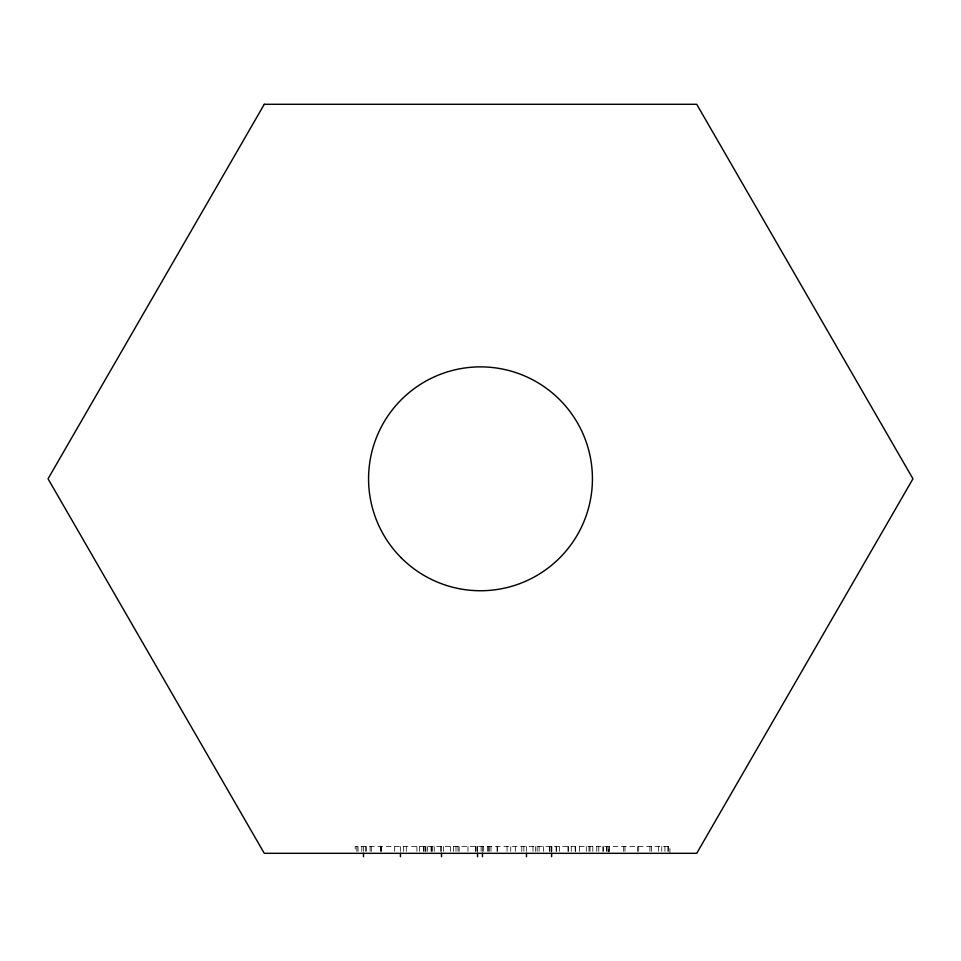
<?xml version="1.0" encoding="UTF-8"?>
<svg xmlns="http://www.w3.org/2000/svg" width="961" height="961" viewBox="0 0 961 961"><rect width="100%" height="100%" fill="white"/><g stroke="black" fill="none" stroke-linecap="round" stroke-linejoin="round"><path stroke-width="0.72" stroke-dasharray="4.8 3.6" d="M669.913 853.32L669.913 846.569L355.186 846.569L355.186 851.975M668.676 846.569L668.676 853.32M667.883 846.569L667.883 851.975M664.928 846.569L664.928 851.975M661.781 846.569L661.781 851.975M658.681 846.569L658.681 853.32M651.606 846.569L651.606 851.975M649.936 846.569L649.936 853.32M638.705 846.569L638.705 853.32M637.371 846.569L637.371 851.975M624.962 846.569L624.962 851.975M623.665 846.569L623.665 851.975M609.31 846.569L609.31 851.975M607.064 846.569L607.064 851.975M606.679 846.569L606.679 851.975M603.472 846.569L603.472 851.975M602.811 846.569L602.811 851.975M598.787 846.569L598.787 851.975M596.793 846.569L596.793 851.975M592.793 846.569L592.793 851.975M590.006 846.569L590.006 853.32M589.009 846.569L589.009 851.975M586.306 846.569L586.306 851.975M579.447 846.569L579.447 851.975M575.639 846.569L575.639 851.975M575.183 846.569L575.183 851.975M571.254 846.569L571.254 851.975M568.504 846.569L568.504 851.975M567.951 846.569L567.951 851.975M559.47 846.569L559.47 851.975M556.347 846.569L556.347 851.975M556.155 846.569L556.155 851.975M551.89 846.569L551.89 851.975M551.614 846.569L551.614 853.32M551.17 846.569L551.17 851.975M549.824 846.569L549.824 851.975M549.368 846.569L549.368 851.975M543.506 846.569L543.506 851.975M539.097 846.569L539.097 851.975M537.139 846.569L537.139 853.32M535.613 846.569L535.613 851.975M532.983 846.569L532.983 851.975M526.472 846.569L526.472 853.32M523.901 846.569L523.901 851.975M521.775 846.569L521.775 853.32M515.3 846.569L515.3 853.32M510.759 846.569L510.759 851.975M507.072 846.569L507.072 851.975M497.63 846.569L497.63 851.975M497.065 846.569L497.065 851.975M490.999 846.569L490.999 851.975M489.209 846.569L489.209 851.975M488.753 846.569L488.753 851.975M487.407 846.569L487.407 851.975M483.683 846.569L483.683 851.975M482.47 846.569L482.47 853.32M481.125 846.569L481.125 851.975M477.533 846.569L477.533 851.975M477.197 846.569L477.197 851.975M476.007 846.569L476.007 851.975M475.455 846.569L475.455 851.975M467.971 846.569L467.971 851.975M459.154 846.569L459.154 851.975M458.001 846.569L458.001 851.975M455.982 846.569L455.982 851.975M453.52 846.569L453.52 851.975M450.601 846.569L450.601 851.975M443.622 846.569L443.622 853.32M441.507 846.569L441.507 851.975M440.45 846.569L440.45 853.32M434.228 846.569L434.228 851.975M432.534 846.569L432.534 853.32M431.285 846.569L431.285 851.975M431.117 846.569L431.117 853.32M427.477 846.569L427.477 851.975M425.879 846.569L425.903 851.975M425.519 846.569L425.519 851.975M424.101 846.569L424.101 851.975M423.657 846.569L423.657 851.975M419.452 846.569L419.452 853.32M416.918 846.569L416.918 851.975M406.275 846.569L406.275 853.32M403.344 846.569L403.344 851.975M400.437 846.569L400.437 851.975M394.695 846.569L394.695 853.32M381.673 846.569L381.673 851.975M381.049 846.569L381.049 851.975M380.64 846.569L380.64 851.975M371.294 846.569L371.294 851.975M370.093 846.569L370.093 851.975M366.501 846.569L366.501 851.975M365.444 846.569L365.444 853.32M363.498 846.569L363.498 853.32M361.816 846.569L361.816 851.975M358.021 846.569L358.021 851.975M356.843 846.569L356.843 851.975M608.806 851.975L608.806 846.569L608.733 851.975"/><path stroke-width="1.44" d="M551.614 853.32L551.614 856.707M526.472 853.32L526.472 856.707M482.47 853.32L482.47 856.707M477.533 853.32L477.533 856.707M441.507 853.32L441.507 856.707M400.437 853.32L400.437 856.707M363.498 853.32L363.498 856.707M264.275 104.293L48.05 478.806L264.275 853.32L696.725 853.32L912.95 478.806L696.725 104.293L264.275 104.293M401.362 557.957A111.92 111.92 0 0 0 588.612 507.78A111.92 111.92 0 0 0 451.526 370.694A111.92 111.92 0 0 0 401.362 557.957"/></g></svg>
